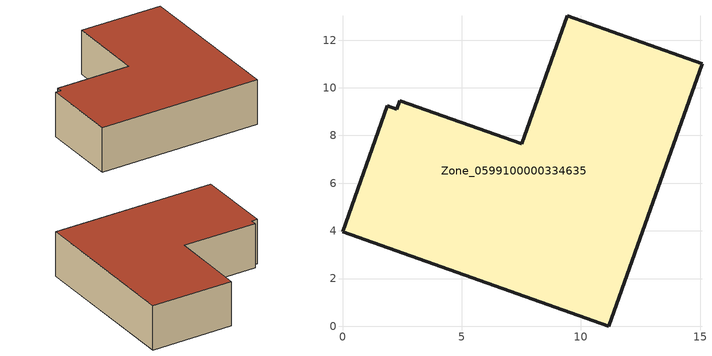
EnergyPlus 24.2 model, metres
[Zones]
Zone_0599100000334635
 floor ground (C_G): 2.41,9.47 7.52,7.66 9.43,13.02 15.08,11.01 11.17,0 0,3.97 1.87,9.25 2.28,9.1 z0.52
 wall outside (C_F): 11.17,0 15.08,11.01 9.43,13.02 7.52,7.66 2.41,9.47 2.28,9.1 1.87,9.25 0,3.97 11.17,0 z0.52:3.78
 roof outside (C_R): 7.52,7.66 2.41,9.47 2.28,9.1 1.87,9.25 0,3.97 11.17,0 15.08,11.01 9.43,13.02 z3.78
[BUILDING]
Pand.0599100000334635: North Axis=0; Terrain=City; Loads Convergence Tolerance Value=0.04; Temperature Convergence Tolerance Value=0.4; Solar Distribution=FullExterior; Maximum Number of Warmup Days=25; Minimum Number of Warmup Days=1
[Site:Location]
Rotterdam.The.Hague.AP_ZH_NLD Design_Conditions: Latitude=51.96; Longitude=4.45; Time Zone=1; Elevation=-4.5
[SITE:GROUNDTEMPERATURE:BUILDINGSURFACE]
18, 18, 18, 18, 18, 18, 18, 18, 18, 18, 18, 18
[MATERIAL] Thermal Absorptance=0.9; Solar Absorptance=0.7; Visible Absorptance=0.7
Name | Roughness | Thickness | Conductivity | Density | Specific Heat
G.TI.1975-1991 | MediumSmooth | 0.15 | 0.288461 | 540 | 1210
F.TI.1975-1991 | Rough | 0.3 | 0.230769 | 1920 | 840
R.TI.1975-1991 | MediumRough | 0.2 | 0.153846 | 1500 | 1000
[CONSTRUCTION]
C_G: G.TI.1975-1991
C_F: F.TI.1975-1991
C_R: R.TI.1975-1991
[ZONE]
Zone_0599100000334635: Type=1; Multiplier=1; Ceiling Height=Autocalculate; Volume=Autocalculate; Floor Area=autocalculate; Part of Total Floor Area=Yes
[ZONEINFILTRATION:DESIGNFLOWRATE]
Infil_Zone_0599100000334635: Zone or ZoneList or Space or SpaceList=Zone_0599100000334635; Schedule=AlwaysOn; Design Flow Rate Calculation Method=Flow/Area; Flow Rate per Floor Area=0.003; Constant Term Coefficient=1; Temperature Term Coefficient=0; Velocity Term Coefficient=0; Velocity Squared Term Coefficient=0
[HVACTEMPLATE:ZONE:IDEALLOADSAIRSYSTEM]
Zone_0599100000334635: Maximum Heating Supply Air Temperature=50; Minimum Cooling Supply Air Temperature=13; Maximum Heating Supply Air Humidity Ratio=0.0156; Minimum Cooling Supply Air Humidity Ratio=0.0077; Heating Limit=NoLimit; Cooling Limit=NoLimit; Dehumidification Control Type=ConstantSensibleHeatRatio; Cooling Sensible Heat Ratio=0.7; Dehumidification Setpoint=60; Humidification Control Type=None; Humidification Setpoint=30; Outdoor Air Method=None; Outdoor Air Flow Rate per Person=0.00944; Outdoor Air Flow Rate per Zone Floor Area=0; Outdoor Air Flow Rate per Zone=0; Demand Controlled Ventilation Type=None; Outdoor Air Economizer Type=NoEconomizer; Heat Recovery Type=None; Sensible Heat Recovery Effectiveness=0.7; Latent Heat Recovery Effectiveness=0.65
[ZONECONTROL:THERMOSTAT]
ThermostatControl_Zone_0599100000334635: Zone or ZoneList=Zone_0599100000334635; Control Type Schedule=DualSetpointControlType; Control 1=Thermostat_Zone_0599100000334635; Temperature Difference Between Cutout And Setpoint=0
[THERMOSTATSETPOINT:DUALSETPOINT]
Thermostat_Zone_0599100000334635: Heating Setpoint Temperature Schedule=HeatingSetpoint_Zone_0599100000334635; Cooling Setpoint Temperature Schedule=CoolingSetpoint_Zone_0599100000334635
[SCHEDULE:COMPACT]
HeatingSetpoint_Zone_0599100000334635: Through: 12/31, For: AllDays, Until: 24:00, 21
CoolingSetpoint_Zone_0599100000334635: Through: 12/31, For: AllDays, Until: 24:00, 24
DualSetpointControlType: Through: 12/31, For: AllDays, Until: 24:00, 4
AlwaysOn: Through: 12/31, For: AllDays, Until: 24:00, 1
